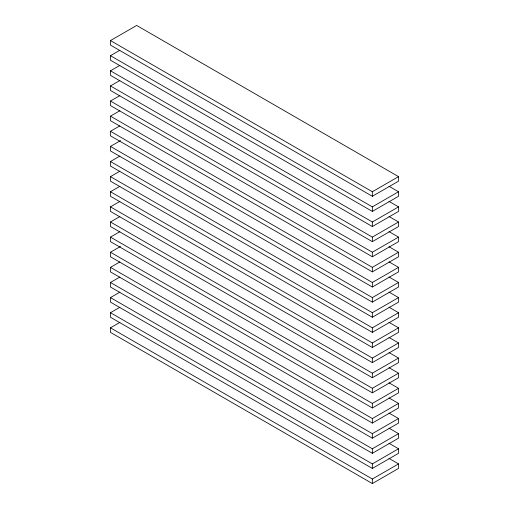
<?xml version="1.0" encoding="UTF-8"?>
<svg xmlns="http://www.w3.org/2000/svg" width="509" height="509" viewBox="0 0 509 509"><rect width="100%" height="100%" fill="white"/><g stroke="black" fill="none" stroke-linecap="round" stroke-linejoin="round"><path stroke-width="0.76" d="M110.472 40.567L136.66 25.45L398.528 176.636L398.528 181.172L372.34 196.289L110.472 45.104L110.472 40.567L372.34 191.753L398.528 176.636M388.978 186.243L398.528 191.753L398.528 196.289L372.34 211.407L110.472 60.221L110.472 55.685L119.876 50.257M388.978 201.36L398.528 206.877L398.528 211.413L372.34 226.53L110.472 75.345L110.472 70.808L119.876 65.381M388.978 216.484L398.528 221.994L398.528 226.53L372.34 241.648L110.472 90.462L110.472 85.926L119.876 80.498M388.978 231.601L398.528 237.111L398.528 241.648L372.34 256.765L110.472 105.579L110.472 101.043L119.876 95.616M388.978 246.719L398.528 252.229L398.528 256.765L372.34 271.882L110.472 120.697L110.472 116.16L119.876 110.733M388.978 261.836L398.528 267.352L398.528 271.889L372.34 287.006L110.472 135.82L110.472 131.284L119.876 125.857M388.978 276.96L398.528 282.47L398.528 287.006L372.34 302.123L110.472 150.938L110.472 146.401L120.544 140.586M388.978 292.077L398.528 297.587L398.528 302.123L372.34 317.241L110.472 166.055L110.472 161.518L119.876 156.091M388.978 307.194L398.528 312.704L398.528 317.241L372.34 332.358L110.472 181.172L110.472 176.636L119.876 171.209M388.978 322.312L398.528 327.828L398.528 332.364L372.34 347.482L110.472 196.296L110.472 191.759L119.876 186.332M388.978 337.435L398.528 342.945L398.528 347.482L372.34 362.599L110.472 211.413L110.472 206.877L119.876 201.449M388.978 352.552L398.528 358.062L398.528 362.599L372.34 377.716L110.472 226.53L110.472 221.994L119.876 216.567M388.978 367.67L398.528 373.18L398.528 377.716L372.34 392.833L110.472 241.648L110.472 237.111L119.876 231.684M388.978 382.787L398.528 388.303L398.528 392.84L372.34 407.957L110.472 256.771L110.472 252.235L120.544 246.42M388.978 397.911L398.528 403.421L398.528 407.957L372.34 423.074L110.472 271.889L110.472 267.352L119.876 261.925M388.978 413.028L398.528 418.538L398.528 423.074L372.34 438.192L110.472 287.006L110.472 282.47L119.876 277.042M388.978 428.145L398.528 433.655L398.528 438.192L372.34 453.309L110.472 302.123L110.472 297.587L119.876 292.16M388.978 443.263L398.528 448.779L398.528 453.315L372.34 468.433L110.472 317.247L110.472 312.711L119.876 307.283M388.978 458.386L398.528 463.896L398.528 468.433L372.34 483.55L110.472 332.364L110.472 327.828L119.876 322.401M110.472 55.685L372.34 206.877L398.528 191.753M110.472 70.808L372.34 221.994L398.528 206.877M110.472 85.926L372.34 237.111L398.528 221.994M110.472 101.043L372.34 252.229L398.528 237.111M110.472 116.16L372.34 267.352L398.528 252.229M110.472 131.284L372.34 282.47L398.528 267.352M110.472 146.401L372.34 297.587L398.528 282.47M110.472 161.518L372.34 312.704L398.528 297.587M110.472 176.636L372.34 327.828L398.528 312.704M110.472 191.759L372.34 342.945L398.528 327.828M110.472 206.877L372.34 358.062L398.528 342.945M110.472 221.994L372.34 373.18L398.528 358.062M110.472 237.111L372.34 388.303L398.528 373.18M110.472 252.235L372.34 403.421L398.528 388.303M110.472 267.352L372.34 418.538L398.528 403.421M110.472 282.47L372.34 433.655L398.528 418.538M110.472 297.587L372.34 448.779L398.528 433.655M110.472 312.711L372.34 463.896L398.528 448.779M110.472 327.828L372.34 479.014L398.528 463.896M372.34 191.753L372.34 196.289M372.34 206.877L372.34 211.407M372.34 221.994L372.34 226.53M372.34 237.111L372.34 241.648M372.34 252.229L372.34 256.765M372.34 267.352L372.34 271.882M372.34 282.47L372.34 287.006M372.34 297.587L372.34 302.123M372.34 312.704L372.34 317.241M372.34 327.828L372.34 332.358M372.34 342.945L372.34 347.482M372.34 358.062L372.34 362.599M372.34 373.18L372.34 377.716M372.34 388.303L372.34 392.833M372.34 403.421L372.34 407.957M372.34 418.538L372.34 423.074M372.34 433.655L372.34 438.192M372.34 448.779L372.34 453.309M372.34 463.896L372.34 468.433M372.34 479.014L372.34 483.55"/></g></svg>
